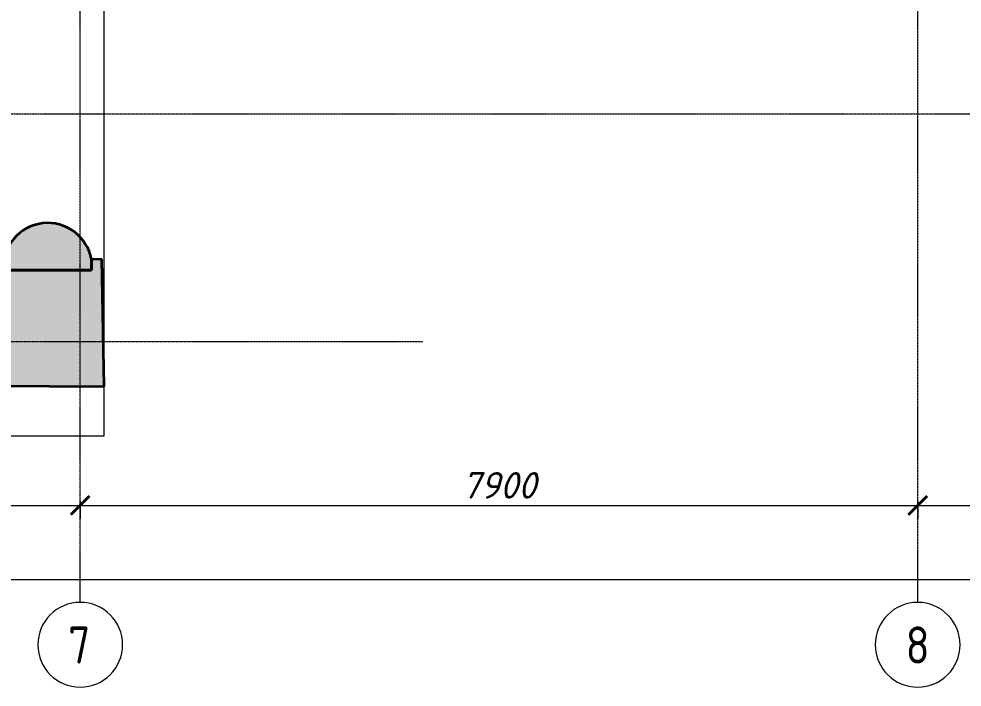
# Model space of a CAD drawing. Header units: millimetres. Extents: x 749182 to 2267578, y 70462 to 311449.
# Drawn here: x 1988751 to 1997650, y 70513 to 76818 of the extents above; entities that cross this region are included whole.
import ezdxf

# ---------------------------------------------------------------- set-up
doc = ezdxf.new("R2010")
doc.units = ezdxf.units.MM
doc.linetypes.add('ADSK_Линия сетки', pattern=[25, 20, -2.5, 0, -2.5])
doc.linetypes.add('осеваяX2', pattern=[4, 2.5, -0.5, 0.5, -0.5])
doc.layers.get('Defpoints').update_dxf_attribs({"color": 255})
for name, color, linetype, lineweight in [('Оси', 165, 'осеваяX2', 13), ('Перекрытие', 7, 'Continuous', 18), ('размеры', 7, 'Continuous', 9), ('Стены', 184, 'Continuous', 40), ('Стены разрез', 7, 'Continuous', 35)]:
    doc.layers.add(name, color=color, linetype=linetype, lineweight=lineweight)
doc.styles.add('М2', font='isocpeui.ttf')
doc.dimstyles.new('SPDS 1_100', dxfattribs={"dimscale": 100, "dimtxt": 2.5, "dimasz": 1.77, "dimexe": 1.25, "dimexo": 0.625, "dimtad": 1, "dimdec": 0, "dimrnd": 0.001, "dimzin": 9, "dimtxsty": 'М2', "dimblk": 'ARCHTICK', "dimcen": 2.5, "dimdle": 2, "dimclrt": 256, "dimadec": 0, "dimazin": 2, "dimtfac": 0.75, "dimtdec": 0, "dimtmove": 1, "dimatfit": 3, "dimfxl": 0, "dimtolj": 1, "dimlwd": 9, "dimlwe": 9, "dimarcsym": 0})

# ---------------------------------------------------------------- blocks, each defined once
blk = doc.blocks.new('Портик главного входа - Портик главного входа-658663-01 План 1-го этажа маркировочный')
at = {"layer": 'Стены'}
h = blk.add_hatch(color=256, dxfattribs=at)
h.paths.add_polyline_path([(22181.3, -2195.1), (22252.1, -2188.9), (22320.7, -2170.5), (22385.1, -2140.5), (22443.3, -2099.7), (22493.5, -2049.5), (22534.3, -1991.3), (22564.3, -1926.9), (22582.7, -1858.3), (22588.9, -1787.5), (22582.7, -1716.7), (22564.3, -1648.1), (22534.2, -1583.6), (22493.5, -1525.5), (22443.3, -1475.3), (22385.1, -1434.5), (22320.7, -1404.5), (22252.1, -1386.1), (22181.3, -1379.9), (22110.5, -1386.1), (22041.9, -1404.5), (21977.5, -1434.5), (21919.3, -1475.3), (21869.1, -1525.5), (21828.3, -1583.7), (21798.3, -1648.1), (21779.9, -1716.7), (21773.7, -1787.5), (21779.9, -1858.3), (21798.3, -1926.9), (21828.3, -1991.3), (21869.1, -2049.5), (21919.3, -2099.7), (21977.5, -2140.5), (22041.9, -2170.5), (22110.5, -2188.9)])
h.paths.add_polyline_path([(25122.4, -2192.3), (25192.9, -2186.2), (25261.2, -2167.9), (25325.3, -2138), (25383.2, -2097.4), (25433.2, -2047.4), (25473.7, -1989.5), (25503.9, -1924.3), (25521.9, -1857.1), (25528.1, -1786.7), (25521.9, -1716.2), (25503.6, -1647.9), (25473.6, -1583.6), (25433.2, -1525.9), (25383.2, -1475.9), (25325.3, -1435.4), (25261.2, -1405.5), (25192.9, -1387.2), (25122.4, -1381), (25052, -1387.2), (24983.7, -1405.5), (24919.6, -1435.4), (24861.7, -1475.9), (24811.7, -1525.9), (24771.1, -1583.9), (24741.3, -1647.9), (24723, -1716.2), (24716.8, -1786.7), (24723, -1857.1), (24741.3, -1925.4), (24771.1, -1989.5), (24811.7, -2047.4), (24861.7, -2097.4), (24919.6, -2138), (24983.7, -2167.9), (25052, -2186.2)])
h.paths.add_polyline_path([(28159.7, -2192.2), (28230.4, -2186), (28298.9, -2167.6), (28363.3, -2137.6), (28421.4, -2096.9), (28471.6, -2046.8), (28512.3, -1988.6), (28542.3, -1924.3), (28560.7, -1855.7), (28566.8, -1785), (28560.7, -1714.3), (28542.3, -1645.8), (28512.3, -1581.5), (28471.6, -1523.3), (28421.4, -1473.2), (28363.3, -1432.4), (28298.9, -1402.5), (28230.4, -1384.1), (28159.7, -1377.9), (28089, -1384.1), (28020.4, -1402.5), (27956.1, -1432.4), (27898, -1473.2), (27847.8, -1523.3), (27806.1, -1583.6), (27776.5, -1647.9), (27758.7, -1714.3), (27752.5, -1785), (27758.7, -1855.7), (27777.1, -1924.3), (27807.1, -1988.6), (27847.8, -2046.8), (27898, -2096.9), (27956.1, -2137.6), (28020.4, -2167.6), (28089, -2186)])
h.paths.add_polyline_path([(30184.6, -2189.9), (30184.6, -1372.4), (30157.5, -1372.4), (30088.4, -1382.7), (30021.9, -1404.7), (29960.1, -1437.7), (29904.9, -1480.7), (29857.8, -1532.5), (29820.2, -1591.5), (29793.3, -1656.1), (29777.7, -1724.4), (29774, -1794.3), (29782.3, -1863.8), (29802.4, -1930.9), (29833.5, -1993.6), (29874.9, -2050), (29925.3, -2098.6), (29983.2, -2137.9), (30047, -2166.7), (30114.8, -2184.2), (30184.2, -2189.9)])
h.paths.add_polyline_path([(20154.9, -2185.3), (20223.7, -2174.4), (20289.6, -2151.7), (20350.6, -2118.1), (20404.9, -2074.4), (20450.9, -2022), (20487.1, -1962.4), (20512.5, -1897.5), (20526.4, -1829.2), (20528.2, -1759.6), (20518, -1690.6), (20496, -1624.4), (20463, -1563.1), (20419.9, -1508.3), (20368, -1461.8), (20308.9, -1425), (20244.2, -1398.9), (20176.1, -1384.4), (20106.4, -1381.8), (20106.4, -2185.3), (20153.8, -2185.3)])
h.paths.add_polyline_path([(19707.3, -1170.1), (19896.6, -1170.1), (19892, -1101), (19875.6, -1033.6), (19848, -970), (19809.9, -912), (19762.6, -861.3), (19707.3, -819.5), (19645.7, -787.6), (19579.6, -766.7), (19510.9, -757.4), (19441.6, -759.9), (19373.8, -774.1), (19309.3, -799.7), (19250.1, -835.9), (19198, -881.6), (19154.4, -935.5), (19120.6, -996), (19097.7, -1061.5), (19086.1, -1129.8), (19086.1, -1170.1), (19645.7, -1170.1)])
h.paths.add_polyline_path([(31144.8, -1168), (31215.2, -1168), (31214.5, -1065.9), (31197, -1000.7), (31167.7, -936.9), (31128.2, -878.9), (31079.5, -828.2), (31023, -786.5), (30960.4, -754.8), (30893.3, -733.9), (30823.7, -724.6), (30753.5, -727.1), (30684.7, -741.3), (30619.2, -766.8), (30558.9, -802.8), (30505.5, -848.5), (30460.5, -902.4), (30425.2, -963.1), (30400.4, -1028.8), (30387.1, -1097.8), (30385.4, -1168), (31023, -1168)])
h.paths.add_polyline_path([(30758.4, 1304.5), (30824.8, 1315.5), (30888.3, 1337.8), (30947.1, 1370.6), (30999.3, 1413.1), (31043.5, 1463.9), (31078.3, 1521.5), (31103.9, 1590.2), (31116, 1650.2), (31117.7, 1717.5), (31204.8, 1717.5), (31205.3, 1910.8), (30304, 1921.5), (30313.9, 1754.8), (30320.7, 1698.8), (30333.2, 1643.7), (30351.3, 1590.2), (30374.7, 1527.1), (30408.5, 1468.9), (30451.9, 1417.5), (30503.5, 1374.2), (30561.7, 1340.4), (30624.9, 1317.1), (30691.1, 1305)])
h.paths.add_polyline_path([(19485.5, 1312.4), (19554.9, 1313.8), (19623, 1326.9), (19687.8, 1351.5), (19747.5, 1386.8), (19800.4, 1431.7), (19844.8, 1484.9), (19879.6, 1544.9), (19903.6, 1610), (19916.2, 1678.2), (19917, 1747.5), (19911.5, 1928.7), (19074.2, 1926.8), (19071.5, 1731.8), (19106.3, 1731.3), (19109.9, 1662), (19125.2, 1594.4), (19151.8, 1530.3), (19188.9, 1471.7), (19235.5, 1420.3), (19290.1, 1377.6), (19351.2, 1344.8), (19417, 1322.8)])
h = blk.add_hatch(color=256, dxfattribs=at)
h.paths.add_polyline_path([(20153.8, -2284.8), (20153.8, -2185.3), (20106.4, -2185.3), (20106.4, -1381.8), (20102.4, -1300.2), (19983.4, -1306.2), (19985.8, -1171.8), (19848, -1170.1), (19086.1, -1170.1), (19086.1, -1129.8), (18983.6, -1128.9), (18972.6, -2271.8), (20106.4, -2284.2)])
h.paths.add_polyline_path([(31336.4, -2265.7), (31336.4, -2265.6), (31313.8, -1065.9), (31215.2, -1068.6), (31215.2, -1168), (30385.4, -1168), (30303.6, -1169.4), (30305.7, -1289.8), (30157.5, -1289.9), (30157.6, -1372.4), (30184.6, -1372.4), (30184.6, -2260.3), (31215.2, -2265.1)])
at = {"layer": 'Стены разрез'}
for p, q in [((31313.8, -1065.9), (31215.2, -1068.6)), ((31336.4, -2265.7), (31313.8, -1065.9)), ((31215.2, -1068.6), (31215.2, -1168)), ((31215.2, -1168), (31215.2, -1068.6)), ((31215.2, -1168), (30385.4, -1168)), ((30385.4, -1168), (31215.2, -1168)), ((30184.2, -2260.3), (31336.4, -2265.7))]:
    blk.add_line(p, q, dxfattribs=at)
blk.add_arc((30803.3, -1142.8), 418.6, 10.20533, 183.45873, dxfattribs=at)
blk = doc.blocks.new('Ось сетки - Круг_Ø8 мм-6577-01 План 1-го этажа маркировочный')
at = {"layer": 'Оси', "linetype": 'Continuous', "lineweight": 20}
for start, end in [(360, 180), (180, 360)]:
    blk.add_arc((0, 0), 4, start, end, dxfattribs=at)
blk = doc.blocks.new('_ArchTick')
at = {"color": 0, "linetype": 'ByBlock', "const_width": 0.15}
blk.add_lwpolyline([(-0.5, -0.5), (0.5, 0.5)], dxfattribs=at)
blk = doc.blocks.new('*D2877')
at = {"layer": 'Defpoints', "color": 0, "lineweight": 20, "transparency": 16777216}
for p in [(1976830.1, 72328.1), (1989330.1, 72328.1), (1989330.1, 72228.1)]:
    blk.add_point(p, dxfattribs=at)
at = {"layer": 'размеры', "color": 0, "lineweight": 9, "transparency": 16777216}
for p, q in [((1976830.1, 72265.6), (1976830.1, 72103.1)), ((1989330.1, 72265.6), (1989330.1, 72103.1)), ((1976630.1, 72228.1), (1989530.1, 72228.1))]:
    blk.add_line(p, q, dxfattribs=at)
at = {"layer": 'размеры', "color": 0, "lineweight": 9, "transparency": 16777216, "xscale": 177, "yscale": 177, "zscale": 177, "rotation": 180}
blk.add_blockref('_ArchTick', (1976830.1, 72228.1), dxfattribs=at)
at = {"layer": 'размеры', "color": 0, "lineweight": 9, "transparency": 16777216, "xscale": 177, "yscale": 177, "zscale": 177}
blk.add_blockref('_ArchTick', (1989330.1, 72228.1), dxfattribs=at)
at = {"layer": 'размеры', "lineweight": 20, "transparency": 16777216, "insert": (1983080.1, 72415.6), "char_height": 250, "width": 711.842, "attachment_point": 5, "style": 'М2'}
blk.add_mtext('\\A1;12500', dxfattribs=at)
blk = doc.blocks.new('*D2878')
at = {"layer": 'Defpoints', "color": 0, "lineweight": 20, "transparency": 16777216}
for p in [(1989330.1, 72328.1), (1997230.1, 72328.1), (1997230.1, 72228.1)]:
    blk.add_point(p, dxfattribs=at)
at = {"layer": 'размеры', "color": 0, "lineweight": 9, "transparency": 16777216}
for p, q in [((1989330.1, 72265.6), (1989330.1, 72103.1)), ((1997230.1, 72265.6), (1997230.1, 72103.1)), ((1989130.1, 72228.1), (1997430.1, 72228.1))]:
    blk.add_line(p, q, dxfattribs=at)
at = {"layer": 'размеры', "color": 0, "lineweight": 9, "transparency": 16777216, "xscale": 177, "yscale": 177, "zscale": 177, "rotation": 180}
blk.add_blockref('_ArchTick', (1989330.1, 72228.1), dxfattribs=at)
at = {"layer": 'размеры', "color": 0, "lineweight": 9, "transparency": 16777216, "xscale": 177, "yscale": 177, "zscale": 177}
blk.add_blockref('_ArchTick', (1997230.1, 72228.1), dxfattribs=at)
at = {"layer": 'размеры', "lineweight": 20, "transparency": 16777216, "insert": (1993280.1, 72417.3), "char_height": 250, "width": 605.475, "attachment_point": 5, "style": 'М2'}
blk.add_mtext('\\A1;7900', dxfattribs=at)
blk = doc.blocks.new('*D2879')
at = {"layer": 'Defpoints', "color": 0, "lineweight": 20, "transparency": 16777216}
for p in [(1997230.1, 72328.1), (2000630.1, 72328.1), (2000630.1, 72228.1)]:
    blk.add_point(p, dxfattribs=at)
at = {"layer": 'размеры', "color": 0, "lineweight": 9, "transparency": 16777216}
for p, q in [((1997230.1, 72265.6), (1997230.1, 72103.1)), ((2000630.1, 72265.6), (2000630.1, 72103.1)), ((1997030.1, 72228.1), (2000830.1, 72228.1))]:
    blk.add_line(p, q, dxfattribs=at)
at = {"layer": 'размеры', "color": 0, "lineweight": 9, "transparency": 16777216, "xscale": 177, "yscale": 177, "zscale": 177, "rotation": 180}
blk.add_blockref('_ArchTick', (1997230.1, 72228.1), dxfattribs=at)
at = {"layer": 'размеры', "color": 0, "lineweight": 9, "transparency": 16777216, "xscale": 177, "yscale": 177, "zscale": 177}
blk.add_blockref('_ArchTick', (2000630.1, 72228.1), dxfattribs=at)
at = {"layer": 'размеры', "lineweight": 20, "transparency": 16777216, "insert": (1998930.1, 72415.6), "char_height": 250, "width": 625.93, "attachment_point": 5, "style": 'М2'}
blk.add_mtext('\\A1;3400', dxfattribs=at)
blk = doc.blocks.new('*D2891')
at = {"layer": 'Defpoints', "color": 0, "lineweight": 20, "transparency": 16777216}
for p in [(1952280.1, 71628.1), (2014130.1, 71628.1), (2014130.1, 71528.1)]:
    blk.add_point(p, dxfattribs=at)
at = {"layer": 'размеры', "color": 0, "lineweight": 9, "transparency": 16777216}
for p, q in [((1952280.1, 71565.6), (1952280.1, 71403.1)), ((2014130.1, 71565.6), (2014130.1, 71403.1)), ((1952080.1, 71528.1), (2014330.1, 71528.1))]:
    blk.add_line(p, q, dxfattribs=at)
at = {"layer": 'размеры', "color": 0, "lineweight": 9, "transparency": 16777216, "xscale": 177, "yscale": 177, "zscale": 177, "rotation": 180}
blk.add_blockref('_ArchTick', (1952280.1, 71528.1), dxfattribs=at)
at = {"layer": 'размеры', "color": 0, "lineweight": 9, "transparency": 16777216, "xscale": 177, "yscale": 177, "zscale": 177}
blk.add_blockref('_ArchTick', (2014130.1, 71528.1), dxfattribs=at)
at = {"layer": 'размеры', "lineweight": 20, "transparency": 16777216, "insert": (1983205.1, 71715.6), "char_height": 250, "width": 711.842, "attachment_point": 5, "style": 'М2'}
blk.add_mtext('\\A1;61850', dxfattribs=at)

msp = doc.modelspace()

# ---------------------------------------------------------------- linework, layer by layer
at = {"layer": 'Оси', "linetype": 'ADSK_Линия сетки'}
for p, q in [((1989330.1361, 71313.2448), (1989330.1361, 120151.4054)), ((1997230.1361, 71313.2448), (1997230.1361, 97285.4199)), ((1947134.001, 75923.407), (2009148.6289, 75923.407)), ((1947134.001, 73773.407), (1992562.5817, 73773.407))]:
    msp.add_line(p, q, dxfattribs=at)
at = {"layer": 'Перекрытие'}
for p, q in [((1989556.6213, 72884.0518), (1989556.6213, 77527.1088)), ((1977192.8695, 72884.0518), (1989556.6213, 72884.0518))]:
    msp.add_line(p, q, dxfattribs=at)

# ---------------------------------------------------------------- block references
at = {"layer": 'Оси', "lineweight": 20, "xscale": 99.99999999999993, "yscale": 99.99999999999993, "zscale": 99.99999999999993}
for p in [(1989330.1361, 70913.2448), (1997230.1361, 70913.2448)]:
    msp.add_blockref('Ось сетки - Круг_Ø8 мм-6577-01 План 1-го этажа маркировочный', p, dxfattribs=at)
at = {"layer": 'Стены'}
msp.add_blockref('Портик главного входа - Портик главного входа-658663-01 План 1-го этажа маркировочный', (1958220.2258, 75616.6187), dxfattribs=at)

# ---------------------------------------------------------------- texts
at = {"layer": 'Оси', "char_height": 350, "width": 274.177125, "attachment_point": 1, "style": 'М2'}
for s, insert in [('\\fGOST Common|b0|i0|c204|p34|;\\W.9;7', (1989216.3555, 71085.7782)), ('\\fGOST Common|b0|i0|c204|p34|;\\W.9;8', (1997116.3555, 71085.7782))]:
    msp.add_mtext(s, dxfattribs=dict(at, insert=insert))

# ---------------------------------------------------------------- dimensions: what is measured, and where the dimension line sits
at = {"layer": 'размеры', "lineweight": 20}
for base, p1, p2, picture, middle in [((1989330.1361, 72228.1439), (1976830.1361, 72328.1288), (1989330.1361, 72328.1288), '*D2877', (1983080.1361, 72415.6439)), ((1997230.1361, 72228.1439), (1989330.1361, 72328.1288), (1997230.1361, 72328.1288), '*D2878', (1993280.1361, 72417.2538)), ((2000630.1361, 72228.1439), (1997230.1361, 72328.1288), (2000630.1361, 72328.1288), '*D2879', (1998930.1361, 72415.6439)), ((2014130.1361, 71528.1439), (1952280.1361, 71628.1288), (2014130.1361, 71628.1288), '*D2891', (1983205.1361, 71715.6439))]:
    dim = msp.add_linear_dim(base=base, p1=p1, p2=p2, dimstyle='SPDS 1_100', dxfattribs=at)
    dim.commit()
    dim.dimension.update_dxf_attribs({"geometry": picture, "text_midpoint": middle})

doc.saveas('drawing.dxf')
